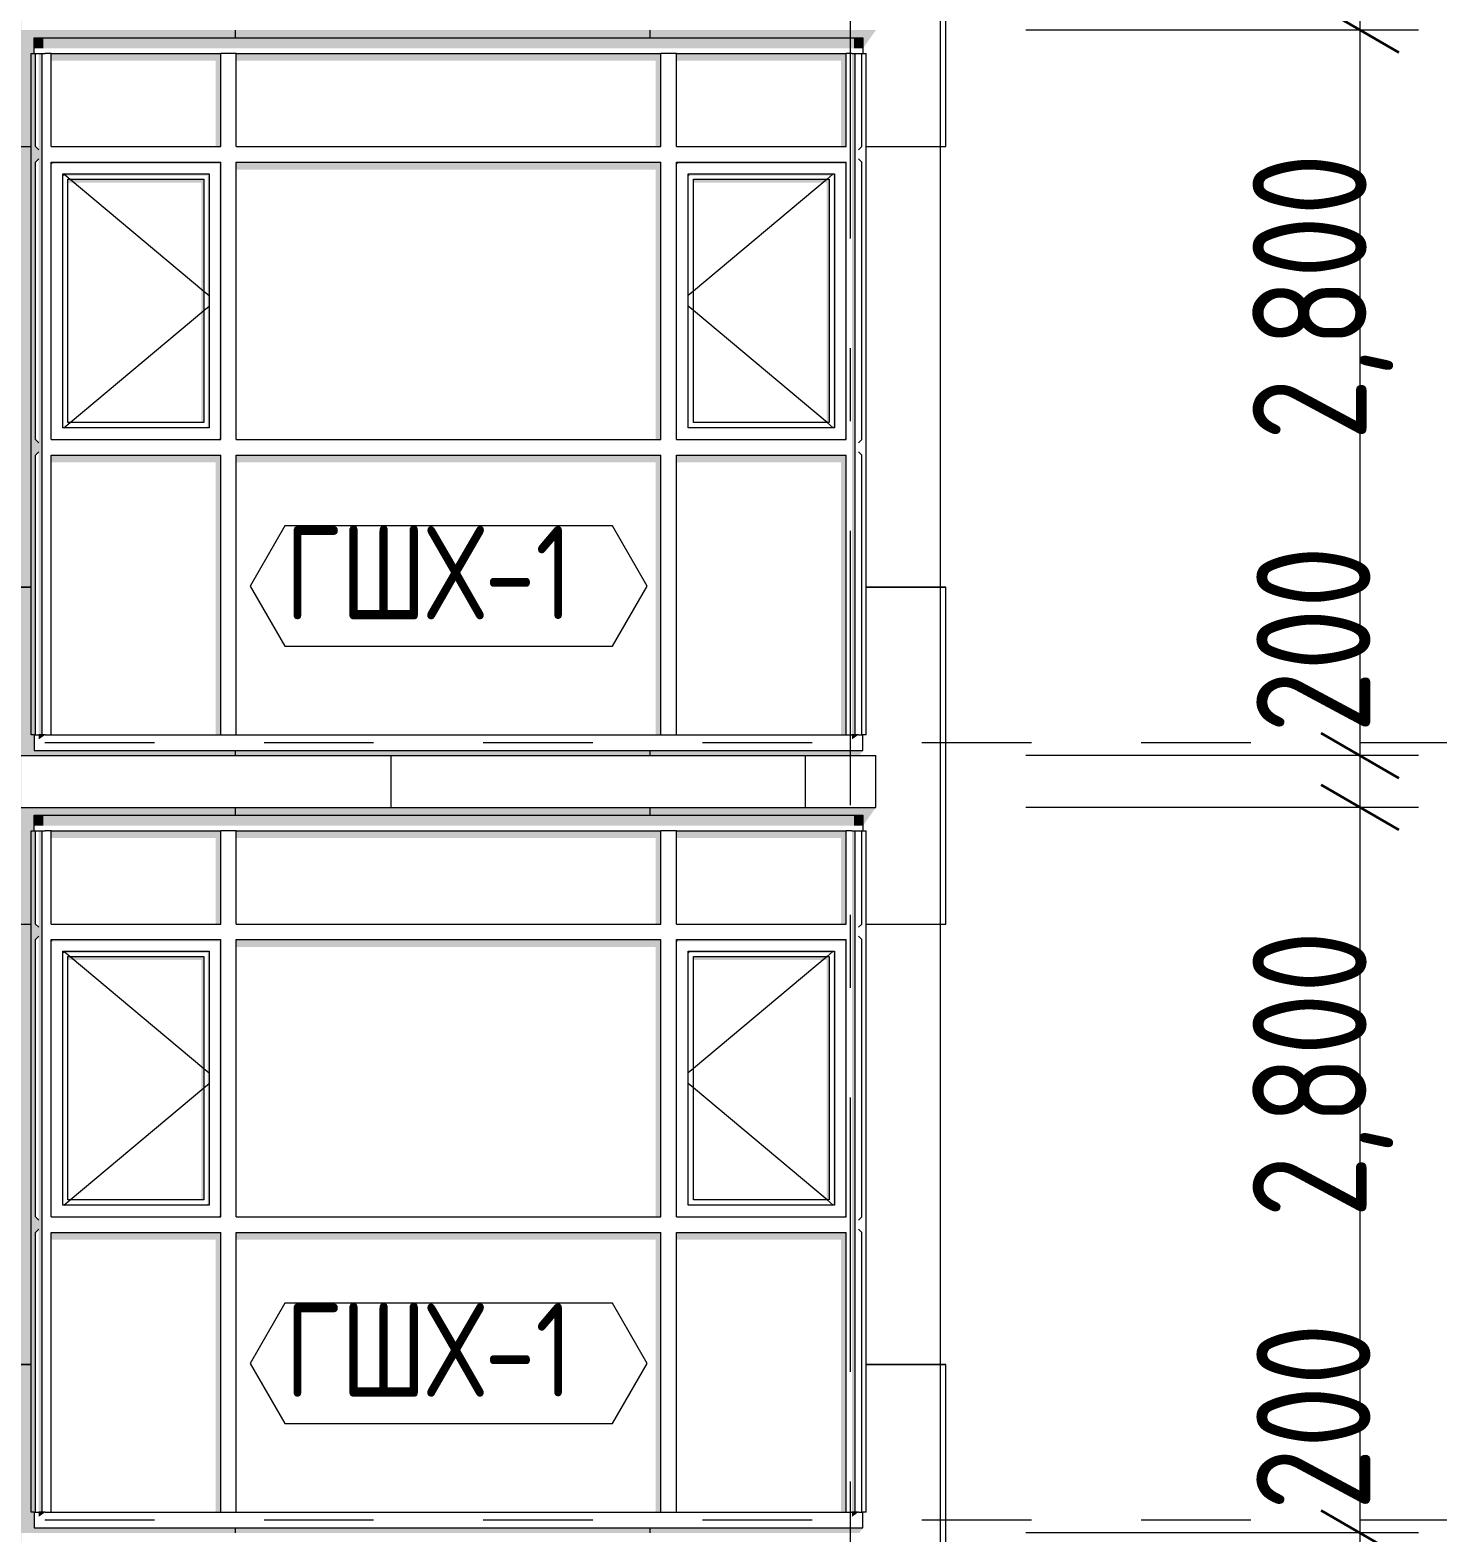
# Model space of a CAD drawing. Header units: millimetres. Extents: x 18162 to 7085488, y 72188 to 247925.
# Drawn here: x 5833343 to 5838779, y 124334 to 130134 of the extents above; entities that cross this region are included whole.
import ezdxf
from ezdxf.enums import TextEntityAlignment as Align

# ---------------------------------------------------------------- set-up
doc = ezdxf.new("R2010")
doc.units = ezdxf.units.MM
doc.header["$MEASUREMENT"] = 0
doc.linetypes.add('Dashed', pattern=[423.333333, 211.666667, -211.666667])
doc.linetypes.add('Double Dashed', pattern=[1093.611073, 529.166651, -211.666656, 141.111112, -211.666656])
for name, color, linetype in [('Finish - Wall', 7, 'Continuous'), ('Structural - Bearing', 7, 'Continuous'), ('Structural - Grid', 7, 'Continuous')]:
    doc.layers.add(name, color=color, linetype=linetype)
doc.styles.add('GENERATED_STYLE_3', font='', dxfattribs={"width": 0.8})
doc.styles.get('GENERATED_STYLE_3').set_extended_font_data('ISOCPEUR MON')
doc.dimstyles.new('GENERATED_STYLE__19', dxfattribs={"dimtxt": 440.00001, "dimasz": 228, "dimexe": 0.18, "dimexo": 31028.935828, "dimgap": 0, "dimtad": 1, "dimdec": 0, "dimzin": 0, "dimdsep": 46, "dimtxsty": 'GENERATED_STYLE_3', "dimblk": 'ARROWHEAD_2', "dimblk1": 'ARROWHEAD_2', "dimblk2": 'ARROWHEAD_2', "dimcen": 0.09, "dimclrd": 13, "dimclre": 13, "dimclrt": 13, "dimadec": 0, "dimazin": 0, "dimtfac": 1, "dimtdec": 4, "dimtmove": 0, "dimatfit": 3, "dimfxl": 1, "dimtolj": 1, "dimtzin": 0, "dimarcsym": 0})
doc.dimstyles.new('GENERATED_STYLE__27', dxfattribs={"dimtxt": 440.00001, "dimasz": 228, "dimexe": 0.18, "dimexo": 1666.115523, "dimgap": 0, "dimtad": 1, "dimdec": 0, "dimzin": 0, "dimdsep": 46, "dimtxsty": 'GENERATED_STYLE_3', "dimblk": 'ARROWHEAD_2', "dimblk1": 'ARROWHEAD_2', "dimblk2": 'ARROWHEAD_2', "dimcen": 0.09, "dimclrd": 13, "dimclre": 13, "dimclrt": 13, "dimadec": 0, "dimazin": 0, "dimtfac": 1, "dimtdec": 4, "dimtmove": 0, "dimatfit": 3, "dimfxl": 1, "dimtolj": 1, "dimtzin": 0, "dimarcsym": 0})

# ---------------------------------------------------------------- blocks, each defined once
blk = doc.blocks.new('*X2314', base_point=(5785635.3, 106384.1))
at = {"layer": 'Structural - Bearing', "color": 8, "linetype": 'Continuous', "lineweight": 13}
for p, q in [((5834135.3, 127134.1), (5834135.3, 127104.1)), ((5835735.3, 127134.1), (5835735.3, 127104.1)), ((5832535.3, 126684.1), (5833346.4, 126684.1)), ((5836571.2, 126684.1), (5836835.3, 126684.1)), ((5836835.3, 126684.1), (5836858.8, 126684.1)), ((5832535.3, 124984.1), (5833346.4, 124984.1)), ((5833346.4, 124984.1), (5832535.3, 124984.1)), ((5836571.2, 124984.1), (5836835.3, 124984.1)), ((5836835.3, 124984.1), (5836571.2, 124984.1)), ((5836858.8, 124984.1), (5836835.3, 124984.1)), ((5836835.3, 124984.1), (5836858.8, 124984.1)), ((5834135.3, 124354.1), (5834135.3, 124334.1)), ((5835735.3, 124354.1), (5835735.3, 124334.1))]:
    blk.add_line(p, q, dxfattribs=at)
blk = doc.blocks.new('*X2320', base_point=(5785635.3, 106384.1))
at = {"layer": 'Structural - Bearing', "color": 8, "linetype": 'Continuous', "lineweight": 13}
for p, q in [((5834135.3, 130134.1), (5834135.3, 130104.1)), ((5835735.3, 130134.1), (5835735.3, 130104.1)), ((5832535.3, 129684.1), (5833346.4, 129684.1)), ((5836571.2, 129684.1), (5836835.3, 129684.1)), ((5836835.3, 129684.1), (5836858.8, 129684.1)), ((5832535.3, 127984.1), (5833346.4, 127984.1)), ((5833346.4, 127984.1), (5832535.3, 127984.1)), ((5836571.2, 127984.1), (5836835.3, 127984.1)), ((5836835.3, 127984.1), (5836571.2, 127984.1)), ((5836858.8, 127984.1), (5836835.3, 127984.1)), ((5836835.3, 127984.1), (5836858.8, 127984.1)), ((5834135.3, 127354.1), (5834135.3, 127334.1)), ((5835735.3, 127354.1), (5835735.3, 127334.1))]:
    blk.add_line(p, q, dxfattribs=at)
blk = doc.blocks.new('*X2322', base_point=(5785635.3, 106384.1))
at = {"layer": 'Structural - Bearing', "color": 7, "linetype": 'Continuous', "lineweight": 9}
for p, q in [((5834735.3, 127334.1), (5834735.3, 127134.1)), ((5836335.3, 127334.1), (5836335.3, 127134.1))]:
    blk.add_line(p, q, dxfattribs=at)
blk = doc.blocks.new('*X2369', base_point=(5785635.3, 106384.1))
at = {"layer": 'Structural - Bearing', "color": 7, "linetype": 'Continuous', "lineweight": 9}
for p, q in [((5836878.8, 124984.1), (5836858.8, 124984.1)), ((5836858.8, 124984.1), (5836878.8, 124984.1))]:
    blk.add_line(p, q, dxfattribs=at)
blk = doc.blocks.new('*X2372', base_point=(5785635.3, 106384.1))
at = {"layer": 'Structural - Bearing', "color": 7, "linetype": 'Continuous', "lineweight": 9}
for p, q in [((5836878.8, 127984.1), (5836858.8, 127984.1)), ((5836858.8, 127984.1), (5836878.8, 127984.1))]:
    blk.add_line(p, q, dxfattribs=at)
blk = doc.blocks.new('*D2604', base_point=(5785635.3, 106384.1))
at = {"color": 12, "linetype": 'Continuous', "lineweight": 35}
for p, q in [((5838328.4, 124420.7), (5838628.4, 124247.5)), ((5838328.4, 124220.7), (5838628.4, 124047.5))]:
    blk.add_line(p, q, dxfattribs=at)
at = {"color": 13, "linetype": 'Continuous', "lineweight": 13}
for p, q in [((5838703.4, 124334.1), (5837187.8, 124334.1)), ((5838478.4, 124134.1), (5838478.4, 124334.1)), ((5838703.4, 124134.1), (5837187.8, 124134.1))]:
    blk.add_line(p, q, dxfattribs=at)
blk = doc.blocks.new('ARROWHEAD_2')
at = {"color": 0, "linetype": 'Continuous', "lineweight": 0}
for p, q in [((-0.378, -0.655), (0.378, 0.655)), ((0, 0), (-1, 0))]:
    blk.add_line(p, q, dxfattribs=at)
blk = doc.blocks.new('*D2605', base_point=(5785635.3, 106384.1))
at = {"color": 12, "linetype": 'Continuous', "lineweight": 35}
for p, q in [((5838328.4, 127220.7), (5838628.4, 127047.5)), ((5838328.4, 124420.7), (5838628.4, 124247.5))]:
    blk.add_line(p, q, dxfattribs=at)
at = {"color": 13, "linetype": 'Continuous', "lineweight": 13}
for p, q in [((5838703.4, 127134.1), (5837187.8, 127134.1)), ((5838478.4, 124334.1), (5838478.4, 127134.1)), ((5838703.4, 124334.1), (5837187.8, 124334.1))]:
    blk.add_line(p, q, dxfattribs=at)
at = {"color": 13, "lineweight": 13, "char_height": 440, "attachment_point": 7, "rotation": 90, "style": 'GENERATED_STYLE_3'}
for s, insert in [('\\A1;{\\pql;\\fISOCPEUR MON|b0|i0|c0|p0;\\W0.800000;2,800}', (5838605.9, 125549.6)), ('\\A1;{\\pql;\\fISOCPEUR MON|b0|i0|c0|p0;\\W0.800000;200}', (5838518.1, 124420.8))]:
    blk.add_mtext(s, dxfattribs=dict(at, insert=insert))
blk = doc.blocks.new('*D2606', base_point=(5785635.3, 106384.1))
at = {"color": 12, "linetype": 'Continuous', "lineweight": 35}
for p, q in [((5838328.4, 127420.7), (5838628.4, 127247.5)), ((5838328.4, 127220.7), (5838628.4, 127047.5))]:
    blk.add_line(p, q, dxfattribs=at)
at = {"color": 13, "linetype": 'Continuous', "lineweight": 13}
for p, q in [((5838703.4, 127334.1), (5837187.8, 127334.1)), ((5838478.4, 127134.1), (5838478.4, 127334.1)), ((5838703.4, 127134.1), (5837187.8, 127134.1))]:
    blk.add_line(p, q, dxfattribs=at)
blk = doc.blocks.new('*D2607', base_point=(5785635.3, 106384.1))
at = {"color": 12, "linetype": 'Continuous', "lineweight": 35}
for p, q in [((5838328.4, 130220.7), (5838628.4, 130047.5)), ((5838328.4, 127420.7), (5838628.4, 127247.5))]:
    blk.add_line(p, q, dxfattribs=at)
at = {"color": 13, "linetype": 'Continuous', "lineweight": 13}
for p, q in [((5838703.4, 130134.1), (5837187.8, 130134.1)), ((5838478.4, 127334.1), (5838478.4, 130134.1)), ((5838703.4, 127334.1), (5837187.8, 127334.1))]:
    blk.add_line(p, q, dxfattribs=at)
at = {"color": 13, "lineweight": 13, "char_height": 440, "attachment_point": 7, "rotation": 90, "style": 'GENERATED_STYLE_3'}
for s, insert in [('\\A1;{\\pql;\\fISOCPEUR MON|b0|i0|c0|p0;\\W0.800000;2,800}', (5838605.9, 128549.6)), ('\\A1;{\\pql;\\fISOCPEUR MON|b0|i0|c0|p0;\\W0.800000;200}', (5838518.1, 127420.8))]:
    blk.add_mtext(s, dxfattribs=dict(at, insert=insert))
blk = doc.blocks.new('*D2608', base_point=(5785635.3, 106384.1))
at = {"color": 12, "linetype": 'Continuous', "lineweight": 35}
for p, q in [((5838328.4, 130420.7), (5838628.4, 130247.5)), ((5838328.4, 130220.7), (5838628.4, 130047.5))]:
    blk.add_line(p, q, dxfattribs=at)
at = {"color": 13, "linetype": 'Continuous', "lineweight": 13}
for p, q in [((5838703.4, 130334.1), (5837187.8, 130334.1)), ((5838478.4, 130134.1), (5838478.4, 130334.1)), ((5838703.4, 130134.1), (5837187.8, 130134.1))]:
    blk.add_line(p, q, dxfattribs=at)
blk = doc.blocks.new('*D2629', base_point=(5785635.3, 106384.1))
at = {"color": 12, "linetype": 'Continuous', "lineweight": 35}
for p, q in [((5839537.7, 145220.7), (5839837.7, 145047.5)), ((5839537.7, 112420.7), (5839837.7, 112247.5))]:
    blk.add_line(p, q, dxfattribs=at)
at = {"color": 13, "linetype": 'Continuous', "lineweight": 13}
for p, q in [((5839912.7, 145134.1), (5838644.5, 145134.1)), ((5839687.7, 112334.1), (5839687.7, 145134.1)), ((5839912.7, 112334.1), (5838644.5, 112334.1))]:
    blk.add_line(p, q, dxfattribs=at)
at = {"color": 13, "lineweight": 13, "char_height": 440, "attachment_point": 7, "rotation": 90, "style": 'GENERATED_STYLE_3'}
for s, insert in [('\\A1;{\\pql;\\fISOCPEUR MON|b0|i0|c0|p0;\\W0.800000;200}', (5839727.4, 144309.7)), ('\\A1;{\\pql;\\fISOCPEUR MON|b0|i0|c0|p0;\\W0.800000;32,800}', (5839815.2, 127689))]:
    blk.add_mtext(s, dxfattribs=dict(at, insert=insert))
blk = doc.blocks.new('Label_220_3', base_point=(5834958.8, 124754.1))
at = {"color": 13, "linetype": 'Continuous', "lineweight": 13, "flags": 128}
blk.add_lwpolyline([(5834192.4, 124988.3), (5834326.5, 124756.1), (5835591.1, 124756.1), (5835725.2, 124988.3), (5835591.1, 125220.6), (5834326.5, 125220.6)], close=True, dxfattribs=at)
at = {"color": 13, "lineweight": 13, "insert": (5834326.5, 125219.9), "char_height": 360, "attachment_point": 1, "style": 'GENERATED_STYLE_3'}
blk.add_mtext('\\A1;{\\pql;\\pt0,253000;\\fISOCPEUR MON|b0|i0|c0|p0;\\W0.800000;ГШХ-1\\fISOCPEUR MON|b0|i0|c0|p0;\\W0.800000;\\A1{\\H.66x;\\S^  ;}\\fISOCPEUR MON|b0|i0|c0|p0;\\W0.800000;\\fISOCPEUR MON|b0|i0|c0|p0;\\W0.800000;\\A1{\\H.66x;\\S^  ;}\\fISOCPEUR MON|b0|i0|c0|p0;\\W0.800000; \\fISOCPEUR MON|b0|i0|c0|p0;\\W0.800000;\\fISOCPEUR MON|b0|i0|c0|p0;\\W0.800000;\\fISOCPEUR MON|b0|i0|c0|p0;\\W0.800000;\\fISOCPEUR MON|b0|i0|c0|p0;\\W0.800000;\\fISOCPEUR MON|b0|i0|c0|p0;\\W0.800000;\\fISOCPEUR MON|b0|i0|c0|p0;\\W0.800000;\\fISOCPEUR MON|b0|i0|c0|p0;\\W0.800000;\\fISOCPEUR MON|b0|i0|c0|p0;\\W0.800000;\\fISOCPEUR MON|b0|i0|c0|p0;\\W0.800000;\\fISOCPEUR MON|b0|i0|c0|p0;\\W0.800000;\\fISOCPEUR MON|b0|i0|c0|p0;\\W0.800000;\\fISOCPEUR MON|b0|i0|c0|p0;\\W0.800000;\\fISOCPEUR MON|b0|i0|c0|p0;\\W0.800000;\\fISOCPEUR MON|b0|i0|c0|p0;\\W0.800000;\\fISOCPEUR MON|b0|i0|c0|p0;\\W0.800000;\\fISOCPEUR MON|b0|i0|c0|p0;\\W0.800000;\\fISOCPEUR MON|b0|i0|c0|p0;\\W0.800000;\\fISOCPEUR MON|b0|i0|c0|p0;\\W0.800000;\\fISOCPEUR MON|b0|i0|c0|p0;\\W0.800000;\\fISOCPEUR MON|b0|i0|c0|p0;\\W0.800000;\\fISOCPEUR MON|b0|i0|c0|p0;\\W0.800000;\\fISOCPEUR MON|b0|i0|c0|p0;\\W0.800000;\\fISOCPEUR MON|b0|i0|c0|p0;\\W0.800000;\\fISOCPEUR MON|b0|i0|c0|p0;\\W0.800000;\\fISOCPEUR MON|b0|i0|c0|p0;\\W0.800000;\\fISOCPEUR MON|b0|i0|c0|p0;\\W0.800000;\\fISOCPEUR MON|b0|i0|c0|p0;\\W0.800000;\\fISOCPEUR MON|b0|i0|c0|p0;\\W0.800000;\\fISOCPEUR MON|b0|i0|c0|p0;\\W0.800000;\\fISOCPEUR MON|b0|i0|c0|p0;\\W0.800000;\\fISOCPEUR MON|b0|i0|c0|p0;\\W0.800000;\\fISOCPEUR MON|b0|i0|c0|p0;\\W0.800000;\\fISOCPEUR MON|b0|i0|c0|p0;\\W0.800000;\\fISOCPEUR MON|b0|i0|c0|p0;\\W0.800000;\\fISOCPEUR MON|b0|i0|c0|p0;\\W0.800000;\\fISOCPEUR MON|b0|i0|c0|p0;\\W0.800000;\\fISOCPEUR MON|b0|i0|c0|p0;\\W0.800000;\\fISOCPEUR MON|b0|i0|c0|p0;\\W0.800000;\\fISOCPEUR MON|b0|i0|c0|p0;\\W0.800000;\\fISOCPEUR MON|b0|i0|c0|p0;\\W0.800000;\\fISOCPEUR MON|b0|i0|c0|p0;\\W0.800000;\\fISOCPEUR MON|b0|i0|c0|p0;\\W0.800000;\\fISOCPEUR MON|b0|i0|c0|p0;\\W0.800000;}', dxfattribs=at)
blk = doc.blocks.new('Label_222_3', base_point=(5834958.8, 127754.1))
at = {"color": 13, "linetype": 'Continuous', "lineweight": 13, "flags": 128}
blk.add_lwpolyline([(5834192.4, 127988.3), (5834326.5, 127756.1), (5835591.1, 127756.1), (5835725.2, 127988.3), (5835591.1, 128220.6), (5834326.5, 128220.6)], close=True, dxfattribs=at)
at = {"color": 13, "lineweight": 13, "insert": (5834326.5, 128219.9), "char_height": 360, "attachment_point": 1, "style": 'GENERATED_STYLE_3'}
blk.add_mtext('\\A1;{\\pql;\\pt0,253000;\\fISOCPEUR MON|b0|i0|c0|p0;\\W0.800000;ГШХ-1\\fISOCPEUR MON|b0|i0|c0|p0;\\W0.800000;\\A1{\\H.66x;\\S^  ;}\\fISOCPEUR MON|b0|i0|c0|p0;\\W0.800000;\\fISOCPEUR MON|b0|i0|c0|p0;\\W0.800000;\\A1{\\H.66x;\\S^  ;}\\fISOCPEUR MON|b0|i0|c0|p0;\\W0.800000; \\fISOCPEUR MON|b0|i0|c0|p0;\\W0.800000;\\fISOCPEUR MON|b0|i0|c0|p0;\\W0.800000;\\fISOCPEUR MON|b0|i0|c0|p0;\\W0.800000;\\fISOCPEUR MON|b0|i0|c0|p0;\\W0.800000;\\fISOCPEUR MON|b0|i0|c0|p0;\\W0.800000;\\fISOCPEUR MON|b0|i0|c0|p0;\\W0.800000;\\fISOCPEUR MON|b0|i0|c0|p0;\\W0.800000;\\fISOCPEUR MON|b0|i0|c0|p0;\\W0.800000;\\fISOCPEUR MON|b0|i0|c0|p0;\\W0.800000;\\fISOCPEUR MON|b0|i0|c0|p0;\\W0.800000;\\fISOCPEUR MON|b0|i0|c0|p0;\\W0.800000;\\fISOCPEUR MON|b0|i0|c0|p0;\\W0.800000;\\fISOCPEUR MON|b0|i0|c0|p0;\\W0.800000;\\fISOCPEUR MON|b0|i0|c0|p0;\\W0.800000;\\fISOCPEUR MON|b0|i0|c0|p0;\\W0.800000;\\fISOCPEUR MON|b0|i0|c0|p0;\\W0.800000;\\fISOCPEUR MON|b0|i0|c0|p0;\\W0.800000;\\fISOCPEUR MON|b0|i0|c0|p0;\\W0.800000;\\fISOCPEUR MON|b0|i0|c0|p0;\\W0.800000;\\fISOCPEUR MON|b0|i0|c0|p0;\\W0.800000;\\fISOCPEUR MON|b0|i0|c0|p0;\\W0.800000;\\fISOCPEUR MON|b0|i0|c0|p0;\\W0.800000;\\fISOCPEUR MON|b0|i0|c0|p0;\\W0.800000;\\fISOCPEUR MON|b0|i0|c0|p0;\\W0.800000;\\fISOCPEUR MON|b0|i0|c0|p0;\\W0.800000;\\fISOCPEUR MON|b0|i0|c0|p0;\\W0.800000;\\fISOCPEUR MON|b0|i0|c0|p0;\\W0.800000;\\fISOCPEUR MON|b0|i0|c0|p0;\\W0.800000;\\fISOCPEUR MON|b0|i0|c0|p0;\\W0.800000;\\fISOCPEUR MON|b0|i0|c0|p0;\\W0.800000;\\fISOCPEUR MON|b0|i0|c0|p0;\\W0.800000;\\fISOCPEUR MON|b0|i0|c0|p0;\\W0.800000;\\fISOCPEUR MON|b0|i0|c0|p0;\\W0.800000;\\fISOCPEUR MON|b0|i0|c0|p0;\\W0.800000;\\fISOCPEUR MON|b0|i0|c0|p0;\\W0.800000;\\fISOCPEUR MON|b0|i0|c0|p0;\\W0.800000;\\fISOCPEUR MON|b0|i0|c0|p0;\\W0.800000;\\fISOCPEUR MON|b0|i0|c0|p0;\\W0.800000;\\fISOCPEUR MON|b0|i0|c0|p0;\\W0.800000;\\fISOCPEUR MON|b0|i0|c0|p0;\\W0.800000;\\fISOCPEUR MON|b0|i0|c0|p0;\\W0.800000;\\fISOCPEUR MON|b0|i0|c0|p0;\\W0.800000;\\fISOCPEUR MON|b0|i0|c0|p0;\\W0.800000;}', dxfattribs=at)
blk = doc.blocks.new('Standard grid marker[379]_3', base_point=(5836508.8, 166384.1))
at = {"layer": 'Structural - Grid', "color": 13, "linetype": 'Double Dashed', "lineweight": 13, "ltscale": 2}
blk.add_line((5836508.8, 165384.1), (5836508.8, 100884.1), dxfattribs=at)
at = {"layer": 'Structural - Grid', "color": 13, "lineweight": 13, "style": 'GENERATED_STYLE_3'}
blk.add_attdef('AC_MarkerText_1', text='', height=500, rotation=360, dxfattribs=at).set_placement((5836508.8, 99534.1), align=Align.TOP_CENTER)

msp = doc.modelspace()

# ---------------------------------------------------------------- hatches: boundary and pattern name
at = {"layer": 'Finish - Wall', "linetype": 'Continuous', "lineweight": 0}
for points in [[(5833358.8, 130063.4), (5833393.8, 130063.4), (5833393.8, 130104.1), (5833358.8, 130104.1)], [(5833393.8, 130104.1), (5833393.8, 130063.4), (5834108.8, 130063.4), (5834108.8, 130104.1)], [(5834108.8, 130104.1), (5834108.8, 130063.4), (5835808.8, 130063.4), (5835808.8, 130104.1)], [(5835808.8, 130104.1), (5835808.8, 130063.4), (5836523.8, 130063.4), (5836523.8, 130104.1)], [(5836558.8, 130104.1), (5836523.8, 130104.1), (5836523.8, 130063.4), (5836558.8, 130063.4)], [(5833346.4, 129654.1), (5833388.8, 129654.1), (5833388.8, 130044.1), (5833376.4, 130044.1), (5833376.4, 129671.5), (5833363.8, 129684.1), (5833363.8, 130044.1), (5833346.4, 130044.1)], [(5833423.8, 130044.1), (5833423.8, 130015.8), (5834058.8, 130015.8), (5834058.8, 129684.1), (5834078.8, 129684.1), (5834078.8, 130044.1)], [(5834138.8, 130044.1), (5834138.8, 130015.8), (5835758.8, 130015.8), (5835758.8, 129684.1), (5835778.8, 129684.1), (5835778.8, 130044.1)], [(5835838.8, 130015.8), (5836473.8, 130015.8), (5836473.8, 129684.1), (5836493.8, 129684.1), (5836493.8, 130044.1), (5835838.8, 130044.1)], [(5836516.4, 129654.1), (5836528.8, 129654.1), (5836528.8, 130044.1), (5836516.4, 130044.1)], [(5836553.8, 130044.1), (5836553.8, 130037), (5836558.8, 130044.1)], [(5836516.4, 128524.1), (5836528.8, 128524.1), (5836528.8, 129654.1), (5836516.4, 129654.1)], [(5836553.8, 129684.1), (5836541.2, 129671.5), (5836547.5, 129675.2)], [(5834078.8, 129624.1), (5833423.8, 129624.1), (5833430.9, 129617), (5834071.8, 129617)], [(5833430.9, 129617), (5833423.8, 129624.1), (5833423.8, 129617)], [(5833475.9, 129572), (5833468.8, 129579.1), (5833468.8, 129572)], [(5833468.8, 129579.1), (5833475.9, 129572), (5834026.8, 129572), (5834033.8, 129579.1)], [(5834026.8, 129572), (5834028.8, 129572), (5834028.8, 128604.1), (5834033.8, 128599.1), (5834033.8, 129579.1)], [(5834071.8, 129617), (5834073.8, 129617), (5834073.8, 128559.1), (5834078.8, 128554.1), (5834078.8, 129624.1)], [(5834138.8, 129595.8), (5835758.8, 129595.8), (5835758.8, 128554.1), (5835778.8, 128554.1), (5835778.8, 129624.1), (5834138.8, 129624.1)], [(5836493.8, 129624.1), (5835838.8, 129624.1), (5835845.9, 129617), (5836486.8, 129617)], [(5835838.8, 129624.1), (5835838.8, 129617), (5835845.9, 129617)], [(5835890.9, 129572), (5835883.8, 129579.1), (5835883.8, 129572)], [(5835883.8, 129579.1), (5835890.9, 129572), (5836441.8, 129572), (5836448.8, 129579.1)], [(5836441.8, 129572), (5836443.8, 129572), (5836443.8, 128604.1), (5836448.8, 128599.1), (5836448.8, 129579.1)], [(5836486.8, 129617), (5836488.8, 129617), (5836488.8, 128559.1), (5836493.8, 128554.1), (5836493.8, 129624.1)], [(5834013.8, 129559.1), (5833488.8, 129559.1), (5833488.8, 129544.9), (5834003.8, 129544.9), (5834003.8, 128619.1), (5834013.8, 128619.1)], [(5836428.8, 129559.1), (5835903.8, 129559.1), (5835903.8, 129544.9), (5836418.8, 129544.9), (5836418.8, 128619.1), (5836428.8, 128619.1)], [(5834028.8, 128599.1), (5834033.8, 128599.1), (5834028.8, 128604.1)], [(5836443.8, 128599.1), (5836448.8, 128599.1), (5836443.8, 128604.1)], [(5834073.8, 128554.1), (5834078.8, 128554.1), (5834073.8, 128559.1)], [(5836488.8, 128554.1), (5836493.8, 128554.1), (5836488.8, 128559.1)], [(5836541.2, 128541.5), (5836547.5, 128545.2), (5836553.8, 128554.1)], [(5833346.4, 127414.1), (5833363.8, 127414.1), (5833363.8, 128494.1), (5833376.4, 128506.6), (5833376.4, 127414.1), (5833388.8, 127414.1), (5833388.8, 128524.1), (5833346.4, 128524.1)], [(5833423.8, 128494.1), (5833423.8, 128465.8), (5834058.8, 128465.8), (5834058.8, 127414.1), (5834078.8, 127414.1), (5834078.8, 128494.1)], [(5834138.8, 128465.8), (5835758.8, 128465.8), (5835758.8, 127414.1), (5835778.8, 127414.1), (5835778.8, 128494.1), (5834138.8, 128494.1)], [(5836493.8, 128494.1), (5835838.8, 128494.1), (5835838.8, 128465.8), (5836473.8, 128465.8), (5836473.8, 127414.1), (5836493.8, 127414.1)], [(5836516.4, 127414.1), (5836528.8, 127414.1), (5836528.8, 128524.1), (5836516.4, 128524.1)], [(5833376.4, 127396.5), (5833393.8, 127408.8), (5833393.8, 127414.1), (5833376.4, 127414.1)], [(5833401.2, 127414.1), (5833393.8, 127414.1), (5833393.8, 127408.8)], [(5836516.4, 127414.1), (5836516.4, 127396.5), (5836523.8, 127401.7), (5836523.8, 127414.1)], [(5836541.2, 127414.1), (5836523.8, 127414.1), (5836523.8, 127401.7)], [(5833358.8, 127104.1), (5833358.8, 127063.4), (5833393.8, 127063.4), (5833393.8, 127104.1)], [(5833393.8, 127104.1), (5833393.8, 127063.4), (5834108.8, 127063.4), (5834108.8, 127104.1)], [(5834108.8, 127104.1), (5834108.8, 127063.4), (5835808.8, 127063.4), (5835808.8, 127104.1)], [(5835808.8, 127063.4), (5836523.8, 127063.4), (5836523.8, 127104.1), (5835808.8, 127104.1)], [(5836558.8, 127104.1), (5836523.8, 127104.1), (5836523.8, 127063.4), (5836558.8, 127063.4)], [(5833346.4, 127044.1), (5833346.4, 126654.1), (5833388.8, 126654.1), (5833388.8, 127044.1), (5833376.4, 127044.1), (5833376.4, 126671.5), (5833363.8, 126684.1), (5833363.8, 127044.1)], [(5833423.8, 127044.1), (5833423.8, 127015.8), (5834058.8, 127015.8), (5834058.8, 126684.1), (5834078.8, 126684.1), (5834078.8, 127044.1)], [(5834138.8, 127044.1), (5834138.8, 127015.8), (5835758.8, 127015.8), (5835758.8, 126684.1), (5835778.8, 126684.1), (5835778.8, 127044.1)], [(5836493.8, 127044.1), (5835838.8, 127044.1), (5835838.8, 127015.8), (5836473.8, 127015.8), (5836473.8, 126684.1), (5836493.8, 126684.1)], [(5836516.4, 126654.1), (5836528.8, 126654.1), (5836528.8, 127044.1), (5836516.4, 127044.1)], [(5836553.8, 127044.1), (5836553.8, 127037), (5836558.8, 127044.1)], [(5836553.8, 126684.1), (5836541.2, 126671.5), (5836547.5, 126675.2)], [(5834078.8, 126624.1), (5833423.8, 126624.1), (5833430.9, 126617), (5834071.8, 126617)], [(5833430.9, 126617), (5833423.8, 126624.1), (5833423.8, 126617)], [(5834071.8, 126617), (5834073.8, 126617), (5834073.8, 125559.1), (5834078.8, 125554.1), (5834078.8, 126624.1)], [(5835778.8, 126624.1), (5834138.8, 126624.1), (5834138.8, 126595.8), (5835758.8, 126595.8), (5835758.8, 125554.1), (5835778.8, 125554.1)], [(5836493.8, 126624.1), (5835838.8, 126624.1), (5835845.9, 126617), (5836486.8, 126617)], [(5835838.8, 126624.1), (5835838.8, 126617), (5835845.9, 126617)], [(5836486.8, 126617), (5836488.8, 126617), (5836488.8, 125559.1), (5836493.8, 125554.1), (5836493.8, 126624.1)], [(5836516.4, 125524.1), (5836528.8, 125524.1), (5836528.8, 126654.1), (5836516.4, 126654.1)], [(5833475.9, 126572), (5833468.8, 126579.1), (5833468.8, 126572)], [(5833468.8, 126579.1), (5833475.9, 126572), (5834026.8, 126572), (5834033.8, 126579.1)], [(5833488.8, 126544.9), (5834003.8, 126544.9), (5834003.8, 125619.1), (5834013.8, 125619.1), (5834013.8, 126559.1), (5833488.8, 126559.1)], [(5834033.8, 126579.1), (5834026.8, 126572), (5834028.8, 126572), (5834028.8, 125604.1), (5834033.8, 125599.1)], [(5835890.9, 126572), (5835883.8, 126579.1), (5835883.8, 126572)], [(5835883.8, 126579.1), (5835890.9, 126572), (5836441.8, 126572), (5836448.8, 126579.1)], [(5836428.8, 126559.1), (5835903.8, 126559.1), (5835903.8, 126544.9), (5836418.8, 126544.9), (5836418.8, 125619.1), (5836428.8, 125619.1)], [(5836441.8, 126572), (5836443.8, 126572), (5836443.8, 125604.1), (5836448.8, 125599.1), (5836448.8, 126579.1)], [(5834028.8, 125599.1), (5834033.8, 125599.1), (5834028.8, 125604.1)], [(5836443.8, 125599.1), (5836448.8, 125599.1), (5836443.8, 125604.1)], [(5833346.4, 124414.1), (5833363.8, 124414.1), (5833363.8, 125494.1), (5833376.4, 125506.6), (5833376.4, 124414.1), (5833388.8, 124414.1), (5833388.8, 125524.1), (5833346.4, 125524.1)], [(5834073.8, 125554.1), (5834078.8, 125554.1), (5834073.8, 125559.1)], [(5836488.8, 125554.1), (5836493.8, 125554.1), (5836488.8, 125559.1)], [(5836516.4, 124414.1), (5836528.8, 124414.1), (5836528.8, 125524.1), (5836516.4, 125524.1)], [(5836541.2, 125541.5), (5836547.5, 125545.2), (5836553.8, 125554.1)], [(5833423.8, 125494.1), (5833423.8, 125465.8), (5834058.8, 125465.8), (5834058.8, 124414.1), (5834078.8, 124414.1), (5834078.8, 125494.1)], [(5835778.8, 125494.1), (5834138.8, 125494.1), (5834138.8, 125465.8), (5835758.8, 125465.8), (5835758.8, 124414.1), (5835778.8, 124414.1)], [(5835838.8, 125465.8), (5836473.8, 125465.8), (5836473.8, 124414.1), (5836493.8, 124414.1), (5836493.8, 125494.1), (5835838.8, 125494.1)], [(5833376.4, 124396.5), (5833393.8, 124408.8), (5833393.8, 124414.1), (5833376.4, 124414.1)], [(5833401.2, 124414.1), (5833393.8, 124414.1), (5833393.8, 124408.8)], [(5836516.4, 124396.5), (5836523.8, 124401.7), (5836523.8, 124414.1), (5836516.4, 124414.1)], [(5836541.2, 124414.1), (5836523.8, 124414.1), (5836523.8, 124401.7)]]:
    msp.add_hatch(color=49, dxfattribs=at).paths.add_polyline_path(points)
h = msp.add_hatch(color=49, dxfattribs=at)
h.paths.add_polyline_path([(5833388.8, 129654.1), (5833346.4, 129654.1), (5833346.4, 128524.1), (5833388.8, 128524.1)])
h.paths.add_polyline_path([(5833363.8, 129624.1), (5833376.4, 129636.6), (5833376.4, 128541.5), (5833363.8, 128554.1)], flags=0)
h = msp.add_hatch(color=49, dxfattribs=at)
h.paths.add_polyline_path([(5833346.4, 126654.1), (5833346.4, 125524.1), (5833388.8, 125524.1), (5833388.8, 126654.1)])
h.paths.add_polyline_path([(5833363.8, 126624.1), (5833376.4, 126636.6), (5833376.4, 125541.5), (5833363.8, 125554.1)], flags=0)
at = {"layer": 'Structural - Bearing', "linetype": 'Continuous', "lineweight": 0}
for points in [[(5832063.8, 127984.1), (5832063.8, 127845.6), (5832076.4, 127833), (5832076.4, 127803.4), (5832063.8, 127785.6), (5832063.8, 127284.1), (5833308.8, 127284.1), (5833308.8, 127334.1), (5836544.7, 127334.1), (5836558.8, 127354.1), (5833358.8, 127354.1), (5833358.8, 127414.1), (5833346.4, 127414.1), (5833346.4, 130044.1), (5833358.8, 130044.1), (5833358.8, 130104.1), (5836558.8, 130104.1), (5836558.8, 130063.4), (5836608.8, 130134.1), (5833308.8, 130134.1), (5833308.8, 130284.1), (5832063.8, 130284.1), (5832063.8, 129715.6), (5832076.4, 129703), (5832076.4, 129684.1), (5832408.8, 129684.1), (5832408.8, 127984.1)], [(5832063.8, 127284.1), (5832063.8, 126715.6), (5832076.4, 126703), (5832076.4, 126684.1), (5832408.8, 126684.1), (5832408.8, 124984.1), (5832063.8, 124984.1), (5832063.8, 124845.6), (5832076.4, 124833), (5832076.4, 124803.4), (5832063.8, 124785.6), (5832063.8, 124284.1), (5833308.8, 124284.1), (5833308.8, 124334.1), (5836544.7, 124334.1), (5836558.8, 124354.1), (5833358.8, 124354.1), (5833358.8, 124414.1), (5833346.4, 124414.1), (5833346.4, 127044.1), (5833358.8, 127044.1), (5833358.8, 127104.1), (5836558.8, 127104.1), (5836558.8, 127063.4), (5836608.8, 127134.1), (5833308.8, 127134.1), (5833308.8, 127284.1)]]:
    msp.add_hatch(color=49, dxfattribs=at).paths.add_polyline_path(points)

# ---------------------------------------------------------------- linework, layer by layer
at = {"color": 8, "linetype": 'Dashed', "lineweight": 13, "ltscale": 2}
for p, q in [((5800379.4, 127384.1), (5841359.8, 127384.1)), ((5800379.4, 124384.1), (5841359.8, 124384.1))]:
    msp.add_line(p, q, dxfattribs=at)
at = {"layer": 'Finish - Wall', "color": 7, "linetype": 'Continuous', "lineweight": 9}
for p, q in [((5833358.8, 130044.1), (5833358.8, 130104.1)), ((5833358.8, 130104.1), (5833393.8, 130104.1)), ((5833393.8, 130104.1), (5834108.8, 130104.1)), ((5834108.8, 130104.1), (5835808.8, 130104.1)), ((5835808.8, 130104.1), (5836523.8, 130104.1)), ((5836523.8, 130104.1), (5836558.8, 130104.1)), ((5836558.8, 130104.1), (5836558.8, 130044.1)), ((5833346.4, 130044.1), (5833358.8, 130044.1)), ((5833346.4, 129654.1), (5833346.4, 130044.1)), ((5833358.8, 130044.1), (5833363.8, 130044.1)), ((5833363.8, 130044.1), (5833376.4, 130044.1)), ((5833363.8, 129684.1), (5833363.8, 130044.1)), ((5833376.4, 130044.1), (5833388.8, 130044.1)), ((5833388.8, 130044.1), (5833401.2, 130044.1)), ((5833388.8, 129654.1), (5833388.8, 130044.1)), ((5833423.8, 130044.1), (5833401.2, 130044.1)), ((5833423.8, 130044.1), (5834078.8, 130044.1)), ((5833423.8, 129684.1), (5833423.8, 130044.1)), ((5834138.8, 130044.1), (5834078.8, 130044.1)), ((5834078.8, 129684.1), (5834078.8, 130044.1)), ((5834138.8, 130044.1), (5835778.8, 130044.1)), ((5834138.8, 129684.1), (5834138.8, 130044.1)), ((5835838.8, 130044.1), (5835778.8, 130044.1)), ((5835778.8, 129684.1), (5835778.8, 130044.1)), ((5835838.8, 130044.1), (5836493.8, 130044.1)), ((5835838.8, 129684.1), (5835838.8, 130044.1)), ((5836516.4, 130044.1), (5836493.8, 130044.1)), ((5836493.8, 129684.1), (5836493.8, 130044.1)), ((5836516.4, 130044.1), (5836528.8, 130044.1)), ((5836528.8, 130044.1), (5836541.2, 130044.1)), ((5836528.8, 129654.1), (5836528.8, 130044.1)), ((5836541.2, 130044.1), (5836553.8, 130044.1)), ((5836553.8, 130044.1), (5836558.8, 130044.1)), ((5836553.8, 129684.1), (5836553.8, 130044.1)), ((5836558.8, 130044.1), (5836571.2, 130044.1)), ((5836571.2, 129654.1), (5836571.2, 130044.1)), ((5833346.4, 128524.1), (5833346.4, 129654.1)), ((5833363.8, 129684.1), (5833376.4, 129671.5)), ((5833376.4, 129636.6), (5833363.8, 129624.1)), ((5833388.8, 128524.1), (5833388.8, 129654.1)), ((5833423.8, 129684.1), (5834078.8, 129684.1)), ((5834138.8, 129684.1), (5835778.8, 129684.1)), ((5835838.8, 129684.1), (5836493.8, 129684.1)), ((5836528.8, 128524.1), (5836528.8, 129654.1)), ((5836541.2, 129671.5), (5836553.8, 129684.1)), ((5836553.8, 129624.1), (5836541.2, 129636.6)), ((5836571.2, 128524.1), (5836571.2, 129654.1)), ((5833363.8, 128554.1), (5833363.8, 129624.1)), ((5833423.8, 128554.1), (5833423.8, 129624.1)), ((5833423.8, 129624.1), (5834078.8, 129624.1)), ((5833468.8, 128599.1), (5833468.8, 129579.1)), ((5833468.8, 129579.1), (5834033.8, 129579.1)), ((5833473.7, 129579.1), (5833497.6, 129559.1)), ((5834033.8, 129579.1), (5834033.8, 128599.1)), ((5834078.8, 128554.1), (5834078.8, 129624.1)), ((5834138.8, 128554.1), (5834138.8, 129624.1)), ((5834138.8, 129624.1), (5835778.8, 129624.1)), ((5835778.8, 128554.1), (5835778.8, 129624.1)), ((5835838.8, 128554.1), (5835838.8, 129624.1)), ((5835838.8, 129624.1), (5836493.8, 129624.1)), ((5835883.8, 128599.1), (5835883.8, 129579.1)), ((5835883.8, 129579.1), (5836448.8, 129579.1)), ((5836444, 129579.1), (5836420.1, 129559.1)), ((5836448.8, 129579.1), (5836448.8, 128599.1)), ((5836493.8, 128554.1), (5836493.8, 129624.1)), ((5836553.8, 128554.1), (5836553.8, 129624.1)), ((5833488.8, 129559.1), (5834013.8, 129559.1)), ((5833488.8, 128619.1), (5833488.8, 129559.1)), ((5833497.6, 129559.1), (5834013.8, 129126.7)), ((5834013.8, 129559.1), (5834013.8, 128619.1)), ((5835903.8, 129559.1), (5836428.8, 129559.1)), ((5836420.1, 129559.1), (5835903.8, 129126.7)), ((5835903.8, 128619.1), (5835903.8, 129559.1)), ((5836428.8, 129559.1), (5836428.8, 128619.1)), ((5834013.8, 129126.7), (5834033.8, 129110)), ((5835903.8, 129126.7), (5835883.8, 129110)), ((5833497.6, 128619.1), (5834013.8, 129051.4)), ((5834013.8, 129051.4), (5834033.8, 129068.1)), ((5835903.8, 129051.4), (5835883.8, 129068.1)), ((5836420.1, 128619.1), (5835903.8, 129051.4)), ((5834033.8, 128599.1), (5833468.8, 128599.1)), ((5833473.7, 128599.1), (5833497.6, 128619.1)), ((5834013.8, 128619.1), (5833488.8, 128619.1)), ((5836448.8, 128599.1), (5835883.8, 128599.1)), ((5836428.8, 128619.1), (5835903.8, 128619.1)), ((5836444, 128599.1), (5836420.1, 128619.1)), ((5833363.8, 128554.1), (5833376.4, 128541.5)), ((5833423.8, 128554.1), (5834078.8, 128554.1)), ((5834138.8, 128554.1), (5835778.8, 128554.1)), ((5835838.8, 128554.1), (5836493.8, 128554.1)), ((5836541.2, 128541.5), (5836553.8, 128554.1)), ((5833346.4, 127414.1), (5833346.4, 128524.1)), ((5833376.4, 128506.6), (5833363.8, 128494.1)), ((5833363.8, 127414.1), (5833363.8, 128494.1)), ((5833388.8, 127414.1), (5833388.8, 128524.1)), ((5833423.8, 127414.1), (5833423.8, 128494.1)), ((5833423.8, 128494.1), (5834078.8, 128494.1)), ((5834078.8, 127414.1), (5834078.8, 128494.1)), ((5834138.8, 127414.1), (5834138.8, 128494.1)), ((5834138.8, 128494.1), (5835778.8, 128494.1)), ((5835778.8, 127414.1), (5835778.8, 128494.1)), ((5835838.8, 127414.1), (5835838.8, 128494.1)), ((5835838.8, 128494.1), (5836493.8, 128494.1)), ((5836493.8, 127414.1), (5836493.8, 128494.1)), ((5836528.8, 127414.1), (5836528.8, 128524.1)), ((5836553.8, 128494.1), (5836541.2, 128506.6)), ((5836553.8, 127414.1), (5836553.8, 128494.1)), ((5836571.2, 127414.1), (5836571.2, 128524.1)), ((5833358.8, 127414.1), (5833346.4, 127414.1)), ((5833358.8, 127414.1), (5833363.8, 127414.1)), ((5833358.8, 127414.1), (5833358.8, 127354.1)), ((5833363.8, 127414.1), (5833376.4, 127414.1)), ((5833388.8, 127414.1), (5833376.4, 127414.1)), ((5833401.2, 127414.1), (5833388.8, 127414.1)), ((5833401.2, 127414.1), (5833423.8, 127414.1)), ((5833423.8, 127414.1), (5834078.8, 127414.1)), ((5834078.8, 127414.1), (5834138.8, 127414.1)), ((5834138.8, 127414.1), (5835778.8, 127414.1)), ((5835778.8, 127414.1), (5835838.8, 127414.1)), ((5835838.8, 127414.1), (5836493.8, 127414.1)), ((5836493.8, 127414.1), (5836516.4, 127414.1)), ((5836528.8, 127414.1), (5836516.4, 127414.1)), ((5836541.2, 127414.1), (5836528.8, 127414.1)), ((5836541.2, 127414.1), (5836553.8, 127414.1)), ((5836553.8, 127414.1), (5836558.8, 127414.1)), ((5836558.8, 127354.1), (5836558.8, 127414.1)), ((5836571.2, 127414.1), (5836558.8, 127414.1)), ((5833358.8, 127354.1), (5833393.8, 127354.1)), ((5833393.8, 127354.1), (5834108.8, 127354.1)), ((5834108.8, 127354.1), (5835808.8, 127354.1)), ((5835808.8, 127354.1), (5836523.8, 127354.1)), ((5836523.8, 127354.1), (5836558.8, 127354.1)), ((5833358.8, 127044.1), (5833358.8, 127104.1)), ((5833358.8, 127104.1), (5833393.8, 127104.1)), ((5833393.8, 127104.1), (5834108.8, 127104.1)), ((5834108.8, 127104.1), (5835808.8, 127104.1)), ((5835808.8, 127104.1), (5836523.8, 127104.1)), ((5836523.8, 127104.1), (5836558.8, 127104.1)), ((5836558.8, 127104.1), (5836558.8, 127044.1)), ((5833346.4, 127044.1), (5833358.8, 127044.1)), ((5833346.4, 126654.1), (5833346.4, 127044.1)), ((5833358.8, 127044.1), (5833363.8, 127044.1)), ((5833363.8, 127044.1), (5833376.4, 127044.1)), ((5833363.8, 126684.1), (5833363.8, 127044.1)), ((5833376.4, 127044.1), (5833388.8, 127044.1)), ((5833388.8, 127044.1), (5833401.2, 127044.1)), ((5833388.8, 126654.1), (5833388.8, 127044.1)), ((5833423.8, 127044.1), (5833401.2, 127044.1)), ((5833423.8, 127044.1), (5834078.8, 127044.1)), ((5833423.8, 126684.1), (5833423.8, 127044.1)), ((5834138.8, 127044.1), (5834078.8, 127044.1)), ((5834078.8, 126684.1), (5834078.8, 127044.1)), ((5834138.8, 127044.1), (5835778.8, 127044.1)), ((5834138.8, 126684.1), (5834138.8, 127044.1)), ((5835838.8, 127044.1), (5835778.8, 127044.1)), ((5835778.8, 126684.1), (5835778.8, 127044.1)), ((5835838.8, 127044.1), (5836493.8, 127044.1)), ((5835838.8, 126684.1), (5835838.8, 127044.1)), ((5836516.4, 127044.1), (5836493.8, 127044.1)), ((5836493.8, 126684.1), (5836493.8, 127044.1)), ((5836516.4, 127044.1), (5836528.8, 127044.1)), ((5836528.8, 127044.1), (5836541.2, 127044.1)), ((5836528.8, 126654.1), (5836528.8, 127044.1)), ((5836541.2, 127044.1), (5836553.8, 127044.1)), ((5836553.8, 127044.1), (5836558.8, 127044.1)), ((5836553.8, 126684.1), (5836553.8, 127044.1)), ((5836558.8, 127044.1), (5836571.2, 127044.1)), ((5836571.2, 126654.1), (5836571.2, 127044.1)), ((5833363.8, 126684.1), (5833376.4, 126671.5)), ((5833423.8, 126684.1), (5834078.8, 126684.1)), ((5834138.8, 126684.1), (5835778.8, 126684.1)), ((5835838.8, 126684.1), (5836493.8, 126684.1)), ((5836541.2, 126671.5), (5836553.8, 126684.1)), ((5833346.4, 125524.1), (5833346.4, 126654.1)), ((5833376.4, 126636.6), (5833363.8, 126624.1)), ((5833363.8, 125554.1), (5833363.8, 126624.1)), ((5833388.8, 125524.1), (5833388.8, 126654.1)), ((5833423.8, 125554.1), (5833423.8, 126624.1)), ((5833423.8, 126624.1), (5834078.8, 126624.1)), ((5834078.8, 125554.1), (5834078.8, 126624.1)), ((5834138.8, 125554.1), (5834138.8, 126624.1)), ((5834138.8, 126624.1), (5835778.8, 126624.1)), ((5835778.8, 125554.1), (5835778.8, 126624.1)), ((5835838.8, 125554.1), (5835838.8, 126624.1)), ((5835838.8, 126624.1), (5836493.8, 126624.1)), ((5836493.8, 125554.1), (5836493.8, 126624.1)), ((5836528.8, 125524.1), (5836528.8, 126654.1)), ((5836553.8, 126624.1), (5836541.2, 126636.6)), ((5836553.8, 125554.1), (5836553.8, 126624.1)), ((5836571.2, 125524.1), (5836571.2, 126654.1)), ((5833468.8, 125599.1), (5833468.8, 126579.1)), ((5833468.8, 126579.1), (5834033.8, 126579.1)), ((5833473.7, 126579.1), (5833497.6, 126559.1)), ((5833488.8, 126559.1), (5834013.8, 126559.1)), ((5833488.8, 125619.1), (5833488.8, 126559.1)), ((5833497.6, 126559.1), (5834013.8, 126126.7)), ((5834013.8, 126559.1), (5834013.8, 125619.1)), ((5834033.8, 126579.1), (5834033.8, 125599.1)), ((5835883.8, 125599.1), (5835883.8, 126579.1)), ((5835883.8, 126579.1), (5836448.8, 126579.1)), ((5835903.8, 126559.1), (5836428.8, 126559.1)), ((5836420.1, 126559.1), (5835903.8, 126126.7)), ((5835903.8, 125619.1), (5835903.8, 126559.1)), ((5836444, 126579.1), (5836420.1, 126559.1)), ((5836428.8, 126559.1), (5836428.8, 125619.1)), ((5836448.8, 126579.1), (5836448.8, 125599.1)), ((5834013.8, 126126.7), (5834033.8, 126110)), ((5835903.8, 126126.7), (5835883.8, 126110)), ((5833497.6, 125619.1), (5834013.8, 126051.4)), ((5834013.8, 126051.4), (5834033.8, 126068.1)), ((5835903.8, 126051.4), (5835883.8, 126068.1)), ((5836420.1, 125619.1), (5835903.8, 126051.4)), ((5834033.8, 125599.1), (5833468.8, 125599.1)), ((5833473.7, 125599.1), (5833497.6, 125619.1)), ((5834013.8, 125619.1), (5833488.8, 125619.1)), ((5836448.8, 125599.1), (5835883.8, 125599.1)), ((5836428.8, 125619.1), (5835903.8, 125619.1)), ((5836444, 125599.1), (5836420.1, 125619.1)), ((5833346.4, 124414.1), (5833346.4, 125524.1)), ((5833363.8, 125554.1), (5833376.4, 125541.5)), ((5833388.8, 124414.1), (5833388.8, 125524.1)), ((5833423.8, 125554.1), (5834078.8, 125554.1)), ((5834138.8, 125554.1), (5835778.8, 125554.1)), ((5835838.8, 125554.1), (5836493.8, 125554.1)), ((5836528.8, 124414.1), (5836528.8, 125524.1)), ((5836541.2, 125541.5), (5836553.8, 125554.1)), ((5836571.2, 124414.1), (5836571.2, 125524.1)), ((5833376.4, 125506.6), (5833363.8, 125494.1)), ((5833363.8, 124414.1), (5833363.8, 125494.1)), ((5833423.8, 124414.1), (5833423.8, 125494.1)), ((5833423.8, 125494.1), (5834078.8, 125494.1)), ((5834078.8, 124414.1), (5834078.8, 125494.1)), ((5834138.8, 124414.1), (5834138.8, 125494.1)), ((5834138.8, 125494.1), (5835778.8, 125494.1)), ((5835778.8, 124414.1), (5835778.8, 125494.1)), ((5835838.8, 124414.1), (5835838.8, 125494.1)), ((5835838.8, 125494.1), (5836493.8, 125494.1)), ((5836493.8, 124414.1), (5836493.8, 125494.1)), ((5836553.8, 125494.1), (5836541.2, 125506.6)), ((5836553.8, 124414.1), (5836553.8, 125494.1)), ((5833358.8, 124414.1), (5833346.4, 124414.1)), ((5833358.8, 124414.1), (5833363.8, 124414.1)), ((5833358.8, 124414.1), (5833358.8, 124354.1)), ((5833363.8, 124414.1), (5833376.4, 124414.1)), ((5833388.8, 124414.1), (5833376.4, 124414.1)), ((5833401.2, 124414.1), (5833388.8, 124414.1)), ((5833401.2, 124414.1), (5833423.8, 124414.1)), ((5833423.8, 124414.1), (5834078.8, 124414.1)), ((5834078.8, 124414.1), (5834138.8, 124414.1)), ((5834138.8, 124414.1), (5835778.8, 124414.1)), ((5835778.8, 124414.1), (5835838.8, 124414.1)), ((5835838.8, 124414.1), (5836493.8, 124414.1)), ((5836493.8, 124414.1), (5836516.4, 124414.1)), ((5836528.8, 124414.1), (5836516.4, 124414.1)), ((5836541.2, 124414.1), (5836528.8, 124414.1)), ((5836541.2, 124414.1), (5836553.8, 124414.1)), ((5836553.8, 124414.1), (5836558.8, 124414.1)), ((5836558.8, 124354.1), (5836558.8, 124414.1)), ((5836571.2, 124414.1), (5836558.8, 124414.1)), ((5833358.8, 124354.1), (5833393.8, 124354.1)), ((5833393.8, 124354.1), (5834108.8, 124354.1)), ((5834108.8, 124354.1), (5835808.8, 124354.1)), ((5835808.8, 124354.1), (5836523.8, 124354.1)), ((5836523.8, 124354.1), (5836558.8, 124354.1))]:
    msp.add_line(p, q, dxfattribs=at)
at = {"layer": 'Structural - Bearing', "color": 7, "linetype": 'Continuous', "lineweight": 13}
for p, q in [((5836878.8, 129684.1), (5836878.8, 130984.1)), ((5836858.8, 127284.1), (5836858.8, 130284.1)), ((5836858.8, 129684.1), (5836878.8, 129684.1)), ((5836878.8, 127984.1), (5836858.8, 127984.1)), ((5836878.8, 126684.1), (5836878.8, 127984.1)), ((5833308.8, 127334.1), (5836608.8, 127334.1)), ((5836608.8, 127134.1), (5836608.8, 127334.1)), ((5836858.8, 124284.1), (5836858.8, 127284.1)), ((5833308.8, 127134.1), (5836608.8, 127134.1)), ((5836858.8, 126684.1), (5836878.8, 126684.1)), ((5836878.8, 124984.1), (5836858.8, 124984.1)), ((5836878.8, 123684.1), (5836878.8, 124984.1))]:
    msp.add_line(p, q, dxfattribs=at)

# ---------------------------------------------------------------- block references
at = {"color": 12, "linetype": 'Continuous', "lineweight": 13}
for name, p in [('Label_222_3', (5834958.8, 127754.1)), ('Label_220_3', (5834958.8, 124754.1))]:
    msp.add_blockref(name, p, dxfattribs=at)
at = {"layer": 'Structural - Bearing', "lineweight": 0}
for name in ['*X2320', '*X2372', '*X2322', '*X2314', '*X2369']:
    msp.add_blockref(name, (5785635.3, 106384.1), dxfattribs=at)
at = {"layer": 'Structural - Grid', "color": 13, "linetype": 'Continuous', "lineweight": 13}
msp.add_blockref('Standard grid marker[379]_3', (5836508.8, 166384.1), dxfattribs=at)

# ---------------------------------------------------------------- dimensions: what is measured, and where the dimension line sits
at = {"color": 13, "linetype": 'Continuous', "lineweight": 13}
for base, p1, p2, dimstyle, picture, middle in [((5839687.7, 145134.1), (5837058.8, 112334.1), (5836978.4, 145134.1), 'GENERATED_STYLE__27', '*D2629', (5839379.7, 128593.4)), ((5838478.4, 130334.1), (5805483.8, 130134.1), (5805483.8, 130334.1), 'GENERATED_STYLE__19', '*D2608', (5838170.4, 130923)), ((5838478.4, 130134.1), (5805483.8, 127334.1), (5805483.8, 130134.1), 'GENERATED_STYLE__19', '*D2607', (5838170.4, 129286.7)), ((5838478.4, 127334.1), (5805483.8, 127134.1), (5805483.8, 127334.1), 'GENERATED_STYLE__19', '*D2606', (5838170.4, 127923)), ((5838478.4, 127134.1), (5805483.8, 124334.1), (5805483.8, 127134.1), 'GENERATED_STYLE__19', '*D2605', (5838170.4, 126286.7)), ((5838478.4, 124334.1), (5805483.8, 124134.1), (5805483.8, 124334.1), 'GENERATED_STYLE__19', '*D2604', (5838170.4, 124923))]:
    dim = msp.add_linear_dim(base=base, p1=p1, p2=p2, angle=90, dimstyle=dimstyle, dxfattribs=at)
    dim.commit()
    dim.dimension.update_dxf_attribs({"geometry": picture, "text_midpoint": middle, "dimtype": 160, "text_rotation": 90})

doc.saveas('drawing.dxf')
